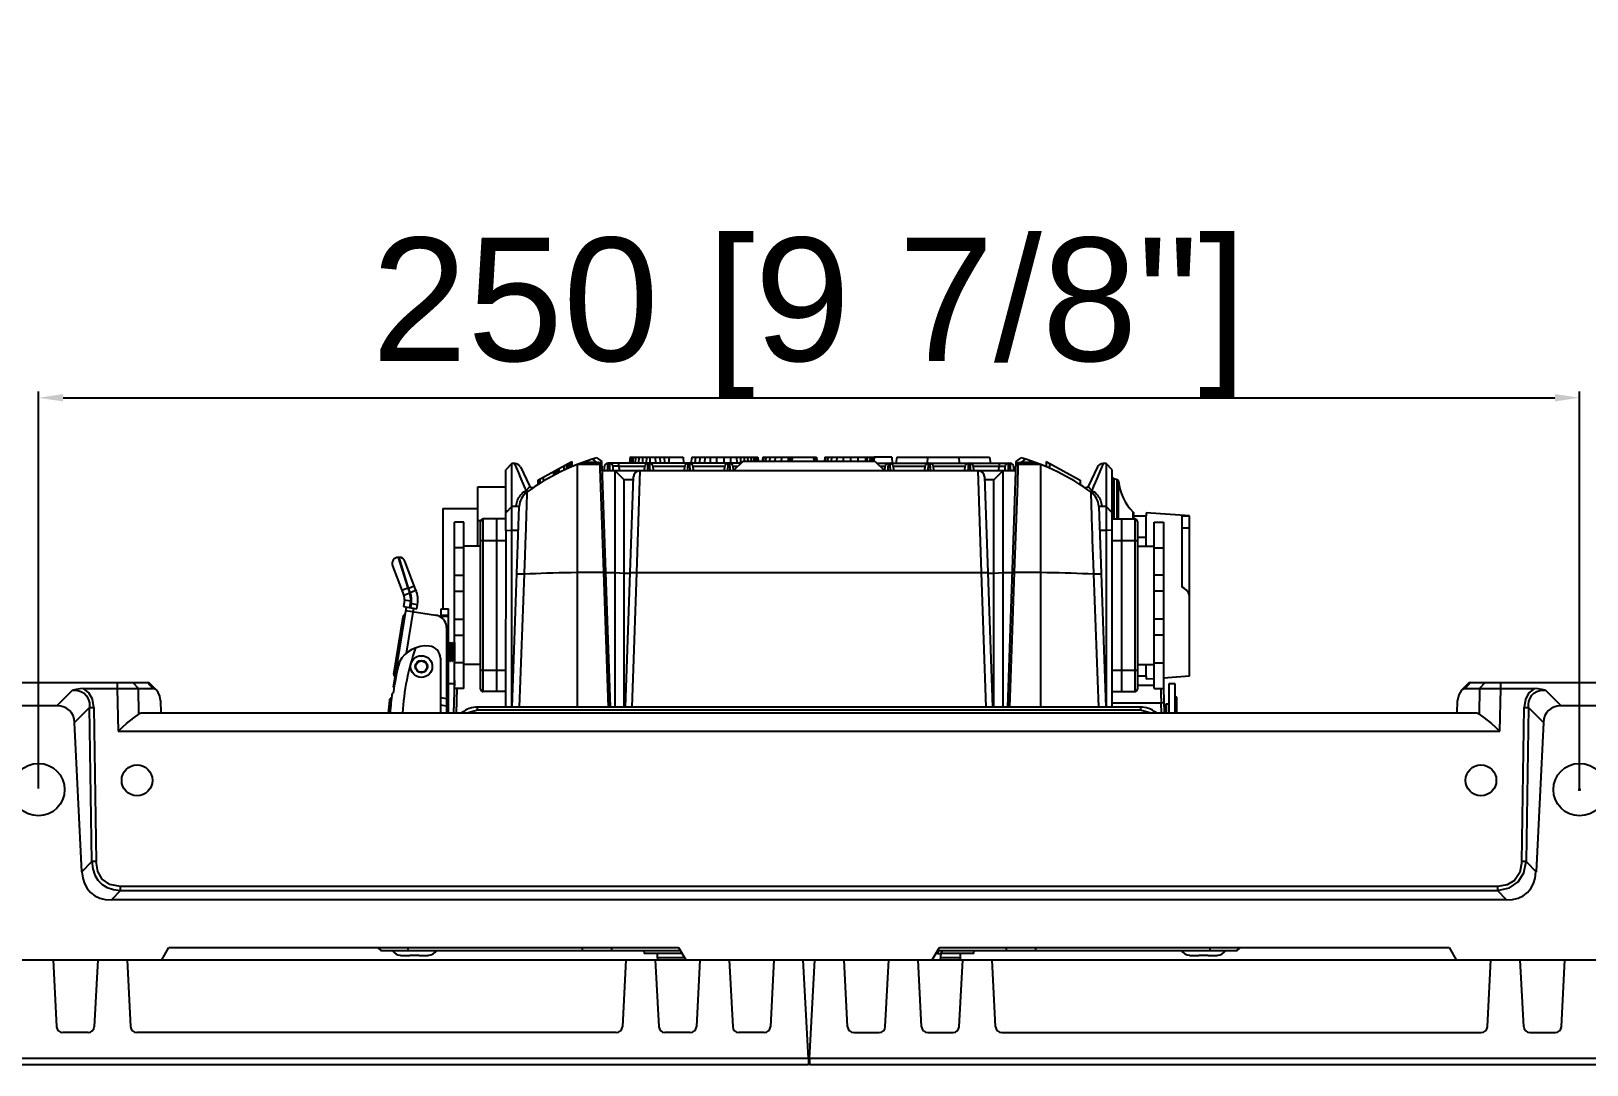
# Model space of a CAD drawing. Header units: millimetres. Extents: x -3132 to 28633, y 682 to 5849.
# Drawn here: x -1825.7 to -1573.3, y 2715 to 2882.7 of the extents above; entities that cross this region are included whole.
import ezdxf

# ---------------------------------------------------------------- set-up
doc = ezdxf.new("R2010")
doc.units = ezdxf.units.MM
doc.styles.get("Standard").update_dxf_attribs({"font": 'arial.ttf'})
doc.dimstyles.new('ISO-20', dxfattribs={"dimtxt": 20, "dimasz": 4, "dimexe": 1, "dimexo": 0.2, "dimgap": 0, "dimtad": 1, "dimtoh": 1, "dimdec": 1, "dimzin": 9, "dimdsep": 46, "dimtxsty": 'Standard', "dimblk": '_FILLED', "dimcen": 0.2, "dimclrd": 256, "dimclre": 256, "dimclrt": 256, "dimadec": 1, "dimazin": 2, "dimtfac": 1, "dimtdec": 1, "dimtofl": 0, "dimtmove": 0, "dimatfit": 3, "dimldrblk": '_FILLED', "dimfxl": 1, "dimtolj": 1, "dimtzin": 0, "dimarcsym": 0})

# ---------------------------------------------------------------- blocks, each defined once
blk = doc.blocks.new('_FILLED')
at = {"color": 0, "linetype": 'ByBlock'}
blk.add_solid([(0, 0), (-1, 0.15), (-1, -0.15)], dxfattribs=at)
blk = doc.blocks.new('*D40')
at = {"lineweight": -2, "transparency": 16777216}
for p, q in [((-1824.5, 2759.85), (-1824.5, 2824.21)), ((-1574.5, 2759.85), (-1574.5, 2824.21)), ((-1820.5, 2823.21), (-1578.5, 2823.21))]:
    blk.add_line(p, q, dxfattribs=at)
at = {"layer": 'Defpoints', "color": 0, "transparency": 16777216}
for p in [(-1574.5, 2823.21), (-1824.5, 2759.65), (-1574.5, 2759.65)]:
    blk.add_point(p, dxfattribs=at)
at = {"lineweight": -2, "transparency": 16777216, "xscale": 4, "yscale": 4, "zscale": 4, "rotation": 180}
blk.add_blockref('_FILLED', (-1824.5, 2823.21), dxfattribs=at)
at = {"lineweight": -2, "transparency": 16777216, "xscale": 4, "yscale": 4, "zscale": 4}
blk.add_blockref('_FILLED', (-1574.5, 2823.21), dxfattribs=at)
at = {"transparency": 16777216, "insert": (-1699.5, 2836.16), "char_height": 20, "attachment_point": 5}
blk.add_mtext('\\A1;250 [9 7/8"]', dxfattribs=at)
blk = doc.blocks.new('*D44')
at = {"lineweight": -2, "transparency": 16777216}
for p, q in [((-1540.69, 2787.29), (-1568.12, 2764.87)), ((-1389.29, 2787.29), (-1540.69, 2787.29)), ((-1574.7, 2759.65), (-1574.3, 2759.65)), ((-1574.5, 2759.45), (-1574.5, 2759.85))]:
    blk.add_line(p, q, dxfattribs=at)
at = {"layer": 'Defpoints', "color": 0, "transparency": 16777216}
for p in [(-1571.21, 2762.34), (-1577.79, 2756.96)]:
    blk.add_point(p, dxfattribs=at)
at = {"lineweight": -2, "transparency": 16777216, "xscale": 4, "yscale": 4, "zscale": 4, "rotation": 219.2700612828883}
blk.add_blockref('_FILLED', (-1571.21, 2762.34), dxfattribs=at)
at = {"transparency": 16777216, "insert": (-1464.99, 2800.44), "char_height": 20, "attachment_point": 5}
blk.add_mtext('\\A1;∅8.5 [∅3/8"]', dxfattribs=at)

msp = doc.modelspace()

# ---------------------------------------------------------------- linework, layer by layer
at = {"linetype": 'Continuous'}
for p, q in [((-1747.703, 2812.547), (-1748.703, 2811.547)), ((-1748.703, 2801.699), (-1748.703, 2811.547)), ((-1747.703, 2773.047), (-1747.703, 2812.547)), ((-1747.232, 2812.547), (-1747.703, 2812.547)), ((-1746.964, 2811.915), (-1747.203, 2812.478)), ((-1746.588, 2811.028), (-1746.964, 2811.915)), ((-1746.331, 2811.983), (-1744.842, 2808.904)), ((-1743.503, 2809.847), (-1738.003, 2812.896)), ((-1740.418, 2811.557), (-1740.418, 2810.887)), ((-1740.205, 2811.675), (-1740.205, 2810.995)), ((-1740.099, 2811.734), (-1740.099, 2811.049)), ((-1739.248, 2812.206), (-1739.248, 2811.46)), ((-1738.822, 2812.442), (-1738.822, 2811.656)), ((-1738.609, 2812.56), (-1738.609, 2811.751)), ((-1738.503, 2812.619), (-1738.503, 2811.798)), ((-1738.322, 2812.719), (-1738.322, 2811.877)), ((-1738.109, 2812.837), (-1738.109, 2811.968)), ((-1738.003, 2812.896), (-1738.003, 2812.014)), ((-1737.067, 2773.047), (-1737.067, 2812.393)), ((-1733.405, 2812.393), (-1737.067, 2812.393)), ((-1733.895, 2812.734), (-1736.156, 2812.734)), ((-1733.895, 2812.734), (-1734.587, 2813.256)), ((-1733.906, 2813.459), (-1733.132, 2812.875)), ((-1733.407, 2812.44), (-1733.895, 2812.734)), ((-1733.414, 2812.726), (-1733.18, 2812.685)), ((-1733.386, 2812.462), (-1733.407, 2812.44)), ((-1733.382, 2811.713), (-1733.405, 2812.393)), ((-1732.805, 2794.911), (-1733.382, 2811.713)), ((-1733.106, 2812.112), (-1733.132, 2812.875)), ((-1733.105, 2812.104), (-1731.741, 2773.047)), ((-1732.703, 2811.393), (-1732.657, 2812.124)), ((-1732.202, 2811.786), (-1732.219, 2811.393)), ((-1710.553, 2812.593), (-1732.142, 2812.593)), ((-1731.787, 2811.393), (-1731.804, 2811.786)), ((-1731.349, 2812.124), (-1731.303, 2811.393)), ((-1730.939, 2812.133), (-1731.058, 2812.134)), ((-1730.805, 2812.131), (-1730.939, 2812.133)), ((-1730.66, 2812.128), (-1730.805, 2812.131)), ((-1730.507, 2812.124), (-1730.66, 2812.128)), ((-1730.35, 2812.119), (-1730.507, 2812.124)), ((-1730.35, 2812.119), (-1730.35, 2812.593)), ((-1730.35, 2812.119), (-1730.305, 2811.393)), ((-1730.35, 2812.119), (-1726.157, 2812.119)), ((-1728.525, 2813.602), (-1728.612, 2812.605)), ((-1728.477, 2813.593), (-1728.565, 2812.592)), ((-1728.477, 2813.593), (-1728.525, 2813.602)), ((-1728.477, 2813.593), (-1719.927, 2813.593)), ((-1728.324, 2813.593), (-1728.407, 2812.593)), ((-1728.041, 2813.593), (-1728.116, 2812.593)), ((-1727.624, 2813.593), (-1727.69, 2812.593)), ((-1727.13, 2813.593), (-1727.181, 2812.593)), ((-1726.501, 2813.593), (-1726.538, 2812.593)), ((-1726.203, 2811.393), (-1726.157, 2812.124)), ((-1725.874, 2813.593), (-1725.893, 2812.591)), ((-1725.702, 2811.786), (-1725.719, 2811.393)), ((-1725.307, 2813.593), (-1725.308, 2812.596)), ((-1725.287, 2811.393), (-1725.304, 2811.786)), ((-1724.849, 2812.124), (-1724.803, 2811.393)), ((-1724.849, 2812.119), (-1719.657, 2812.119)), ((-1724.433, 2813.593), (-1724.421, 2812.592)), ((-1723.693, 2813.593), (-1723.657, 2812.593)), ((-1723.013, 2813.593), (-1722.958, 2812.593)), ((-1722.205, 2813.593), (-1722.293, 2812.593)), ((-1719.927, 2813.593), (-1719.839, 2812.593)), ((-1719.703, 2811.393), (-1719.657, 2812.124)), ((-1719.202, 2811.786), (-1719.219, 2811.393)), ((-1718.787, 2811.393), (-1718.804, 2811.786)), ((-1718.529, 2813.593), (-1718.652, 2812.593)), ((-1718.529, 2813.593), (-1707.788, 2813.593)), ((-1718.349, 2812.124), (-1718.303, 2811.393)), ((-1718.349, 2812.119), (-1713.157, 2812.119)), ((-1717.93, 2813.593), (-1717.999, 2812.593)), ((-1717.213, 2813.593), (-1717.271, 2812.593)), ((-1716.419, 2813.593), (-1716.466, 2812.593)), ((-1715.528, 2813.593), (-1715.562, 2812.593)), ((-1714.487, 2813.593), (-1714.5, 2812.591)), ((-1713.345, 2813.593), (-1713.342, 2812.595)), ((-1713.203, 2811.393), (-1713.157, 2812.124)), ((-1712.702, 2811.786), (-1712.719, 2811.393)), ((-1712.287, 2811.393), (-1712.304, 2811.786)), ((-1712.228, 2813.593), (-1712.212, 2812.593)), ((-1711.849, 2812.124), (-1711.803, 2811.393)), ((-1711.849, 2812.119), (-1711.027, 2812.119)), ((-1710.253, 2812.893), (-1711.753, 2811.393)), ((-1711.249, 2813.593), (-1711.232, 2812.593)), ((-1710.635, 2813.593), (-1710.592, 2812.593)), ((-1688.753, 2812.893), (-1710.253, 2812.893)), ((-1710.04, 2813.593), (-1710.005, 2812.906)), ((-1709.457, 2813.593), (-1709.415, 2812.893)), ((-1708.935, 2813.593), (-1708.888, 2812.893)), ((-1708.524, 2813.593), (-1708.472, 2812.893)), ((-1708.207, 2813.593), (-1708.15, 2812.893)), ((-1707.895, 2813.593), (-1707.835, 2812.893)), ((-1707.788, 2813.593), (-1707.727, 2812.893)), ((-1707.016, 2813.593), (-1707.076, 2812.893)), ((-1707.016, 2813.593), (-1698.303, 2813.593)), ((-1706.874, 2813.593), (-1706.933, 2812.893)), ((-1706.495, 2813.593), (-1706.55, 2812.893)), ((-1705.853, 2813.593), (-1705.903, 2812.893)), ((-1705.005, 2813.594), (-1705.05, 2812.893)), ((-1703.974, 2813.589), (-1704.018, 2812.893)), ((-1702.861, 2813.589), (-1702.907, 2812.893)), ((-1702.549, 2813.589), (-1702.597, 2812.893)), ((-1702.196, 2813.593), (-1702.352, 2812.893)), ((-1698.769, 2813.593), (-1698.72, 2812.893)), ((-1698.456, 2813.593), (-1698.395, 2812.893)), ((-1698.445, 2813.593), (-1698.384, 2812.893)), ((-1698.303, 2813.593), (-1698.242, 2812.893)), ((-1696.935, 2813.593), (-1696.996, 2812.893)), ((-1696.935, 2813.593), (-1688.944, 2813.593)), ((-1696.845, 2813.593), (-1696.907, 2812.893)), ((-1696.47, 2813.593), (-1696.527, 2812.893)), ((-1695.837, 2813.593), (-1695.887, 2812.893)), ((-1694.983, 2813.593), (-1695.023, 2812.893)), ((-1693.944, 2813.593), (-1693.971, 2812.893)), ((-1692.771, 2813.593), (-1692.785, 2812.893)), ((-1691.558, 2813.593), (-1691.559, 2812.893)), ((-1690.369, 2813.593), (-1690.308, 2812.893)), ((-1690.061, 2813.593), (-1690.096, 2812.893)), ((-1689.575, 2813.593), (-1689.62, 2812.893)), ((-1689.371, 2813.593), (-1689.422, 2812.893)), ((-1689.205, 2813.593), (-1689.26, 2812.893)), ((-1689.076, 2813.593), (-1689.132, 2812.925)), ((-1688.933, 2813.593), (-1688.992, 2812.914)), ((-1686.091, 2813.593), (-1688.933, 2813.593)), ((-1688.753, 2812.893), (-1687.253, 2811.393)), ((-1688.453, 2812.593), (-1666.864, 2812.593)), ((-1687.979, 2812.119), (-1687.157, 2812.119)), ((-1687.203, 2811.393), (-1687.157, 2812.124)), ((-1686.702, 2811.786), (-1686.719, 2811.393)), ((-1686.287, 2811.393), (-1686.304, 2811.786)), ((-1686.091, 2813.593), (-1686.003, 2812.593)), ((-1685.849, 2812.124), (-1685.803, 2811.393)), ((-1685.849, 2812.119), (-1680.657, 2812.119)), ((-1685.272, 2813.593), (-1685.41, 2812.593)), ((-1685.272, 2813.593), (-1670.196, 2813.593)), ((-1680.703, 2811.393), (-1680.657, 2812.124)), ((-1680.259, 2813.593), (-1680.314, 2812.593)), ((-1680.202, 2811.786), (-1680.219, 2811.393)), ((-1679.787, 2811.393), (-1679.804, 2811.786)), ((-1679.349, 2812.124), (-1679.303, 2811.393)), ((-1679.349, 2812.119), (-1674.157, 2812.119)), ((-1675.209, 2813.593), (-1675.153, 2812.593)), ((-1674.203, 2811.393), (-1674.157, 2812.124)), ((-1673.702, 2811.786), (-1673.719, 2811.393)), ((-1673.287, 2811.393), (-1673.304, 2811.786)), ((-1672.849, 2812.124), (-1672.803, 2811.393)), ((-1672.849, 2812.119), (-1668.656, 2812.119)), ((-1670.196, 2813.593), (-1670.058, 2812.593)), ((-1668.701, 2811.393), (-1668.656, 2812.119)), ((-1668.656, 2812.593), (-1668.656, 2812.119)), ((-1668.656, 2812.119), (-1668.499, 2812.124)), ((-1668.499, 2812.124), (-1668.346, 2812.128)), ((-1668.346, 2812.128), (-1668.201, 2812.131)), ((-1668.201, 2812.131), (-1668.067, 2812.133)), ((-1667.703, 2811.393), (-1667.657, 2812.124)), ((-1667.265, 2773.047), (-1665.874, 2812.875)), ((-1667.202, 2811.786), (-1667.219, 2811.393)), ((-1666.787, 2811.393), (-1666.804, 2811.786)), ((-1666.349, 2812.124), (-1666.303, 2811.393)), ((-1665.868, 2812.738), (-1665.877, 2812.775)), ((-1665.874, 2812.875), (-1665.101, 2813.459)), ((-1665.752, 2812.587), (-1665.8, 2812.656)), ((-1665.799, 2812.654), (-1665.572, 2812.701)), ((-1665.618, 2811.892), (-1665.64, 2811.272)), ((-1665.601, 2812.393), (-1665.618, 2811.892)), ((-1661.939, 2812.393), (-1665.601, 2812.393)), ((-1665.112, 2812.734), (-1665.599, 2812.44)), ((-1665.572, 2812.701), (-1665.342, 2812.727)), ((-1665.342, 2812.727), (-1665.112, 2812.734)), ((-1664.419, 2813.256), (-1665.112, 2812.734)), ((-1662.85, 2812.734), (-1665.112, 2812.734)), ((-1661.939, 2812.393), (-1661.939, 2773.047)), ((-1661.003, 2812.896), (-1661.003, 2812.014)), ((-1661.003, 2812.896), (-1655.503, 2809.847)), ((-1660.503, 2812.619), (-1660.503, 2811.798)), ((-1652.675, 2811.983), (-1654.165, 2808.904)), ((-1651.936, 2812.166), (-1652.331, 2811.235)), ((-1651.787, 2812.517), (-1651.936, 2812.166)), ((-1651.303, 2812.547), (-1651.775, 2812.547)), ((-1651.303, 2812.547), (-1651.303, 2773.047)), ((-1650.303, 2811.547), (-1651.303, 2812.547)), ((-1650.303, 2773.047), (-1650.303, 2811.547)), ((-1745.532, 2808.531), (-1745.804, 2809.173)), ((-1743.503, 2809.847), (-1743.503, 2809.109)), ((-1743.184, 2810.024), (-1743.184, 2809.312)), ((-1742.652, 2810.319), (-1742.652, 2809.64)), ((-1740.95, 2811.263), (-1740.95, 2810.609)), ((-1740.631, 2811.44), (-1740.631, 2810.777)), ((-1733.08, 2811.393), (-1665.926, 2811.393)), ((-1731.003, 2811.393), (-1731.003, 2773.047)), ((-1729.503, 2809.893), (-1731.003, 2811.393)), ((-1729.503, 2773.047), (-1729.503, 2809.893)), ((-1727.975, 2809.893), (-1729.503, 2809.893)), ((-1729.262, 2773.047), (-1727.957, 2810.428)), ((-1726.957, 2811.393), (-1727.502, 2794.859)), ((-1671.505, 2794.859), (-1672.049, 2811.393)), ((-1671.05, 2810.428), (-1669.744, 2773.047)), ((-1669.503, 2809.893), (-1671.031, 2809.893)), ((-1668.003, 2811.393), (-1669.503, 2809.893)), ((-1669.503, 2773.047), (-1669.503, 2809.893)), ((-1668.003, 2773.047), (-1668.003, 2811.393)), ((-1665.706, 2809.336), (-1666.202, 2794.911)), ((-1665.681, 2810.081), (-1665.706, 2809.336)), ((-1665.64, 2811.272), (-1665.681, 2810.081)), ((-1655.503, 2809.847), (-1655.503, 2809.109)), ((-1652.72, 2810.315), (-1653.074, 2809.477)), ((-1652.331, 2811.235), (-1652.72, 2810.315)), ((-1650.035, 2810.135), (-1650.035, 2803.547)), ((-1650.035, 2810.135), (-1649.499, 2809.94)), ((-1649.499, 2803.547), (-1649.499, 2809.94)), ((-1649.303, 2803.547), (-1649.303, 2809.686)), ((-1753.203, 2799.147), (-1753.203, 2808.747)), ((-1753.203, 2808.747), (-1748.703, 2808.747)), ((-1745.953, 2807.767), (-1745.766, 2807.928)), ((-1745.766, 2807.928), (-1745.567, 2808.076)), ((-1745.567, 2808.076), (-1745.449, 2808.157)), ((-1745.45, 2807.963), (-1745.567, 2808.076)), ((-1745.39, 2808.197), (-1745.532, 2808.531)), ((-1745.449, 2808.157), (-1745.39, 2808.197)), ((-1745.335, 2808.247), (-1745.39, 2808.197)), ((-1745.278, 2808.09), (-1745.39, 2808.197)), ((-1745.286, 2807.468), (-1745.301, 2806.946)), ((-1745.278, 2807.704), (-1745.286, 2807.468)), ((-1745.168, 2808.02), (-1745.278, 2808.09)), ((-1745.273, 2807.846), (-1745.278, 2807.704)), ((-1745.271, 2807.893), (-1745.273, 2807.846)), ((-1745.097, 2808.02), (-1745.168, 2808.02)), ((-1654.171, 2808.882), (-1654.165, 2808.904)), ((-1654.171, 2808.856), (-1654.171, 2808.882)), ((-1653.909, 2808.02), (-1653.838, 2808.02)), ((-1653.838, 2808.02), (-1653.728, 2808.09)), ((-1653.733, 2807.846), (-1653.735, 2807.893)), ((-1653.728, 2807.704), (-1653.733, 2807.846)), ((-1653.728, 2808.09), (-1653.616, 2808.197)), ((-1653.698, 2806.729), (-1653.705, 2806.946)), ((-1653.672, 2805.943), (-1653.698, 2806.729)), ((-1653.616, 2808.197), (-1653.672, 2808.248)), ((-1653.475, 2808.531), (-1653.616, 2808.197)), ((-1653.616, 2808.197), (-1653.498, 2808.117)), ((-1653.556, 2807.963), (-1653.439, 2808.076)), ((-1653.498, 2808.117), (-1653.439, 2808.076)), ((-1758.903, 2805.247), (-1758.903, 2788.972)), ((-1758.903, 2805.247), (-1753.203, 2805.247)), ((-1747.703, 2805.547), (-1748.703, 2804.547)), ((-1748.703, 2804.892), (-1748.34, 2804.91)), ((-1746.498, 2805.547), (-1747.703, 2805.547)), ((-1747.633, 2773.047), (-1746.497, 2805.577)), ((-1746.997, 2805.533), (-1746.982, 2805.746)), ((-1745.387, 2804.236), (-1745.455, 2802.101)), ((-1745.344, 2805.639), (-1745.387, 2804.236)), ((-1653.653, 2805.316), (-1653.672, 2805.943)), ((-1652.509, 2805.577), (-1651.373, 2773.047)), ((-1651.303, 2805.547), (-1652.508, 2805.547)), ((-1650.303, 2804.547), (-1651.303, 2805.547)), ((-1650.676, 2804.92), (-1650.303, 2804.901)), ((-1646.895, 2803.547), (-1646.895, 2804.663)), ((-1646.803, 2803.547), (-1646.803, 2804.447)), ((-1646.803, 2804.047), (-1644.803, 2804.047)), ((-1637.803, 2804.047), (-1644.803, 2804.547)), ((-1644.803, 2804.547), (-1644.803, 2804.047)), ((-1644.803, 2799.147), (-1644.803, 2804.047)), ((-1639.003, 2804.047), (-1637.803, 2804.047)), ((-1639.003, 2804.047), (-1639.003, 2792.543)), ((-1637.803, 2778.047), (-1637.803, 2804.047)), ((-1757.003, 2776.047), (-1757.003, 2803.047)), ((-1755.503, 2803.047), (-1757.003, 2803.047)), ((-1755.503, 2776.047), (-1755.503, 2803.047)), ((-1752.767, 2803.247), (-1753.203, 2803.247)), ((-1752.783, 2775.947), (-1752.783, 2803.147)), ((-1752.383, 2775.547), (-1752.383, 2803.547)), ((-1748.703, 2803.547), (-1752.383, 2803.547)), ((-1750.203, 2803.547), (-1750.203, 2775.547)), ((-1748.703, 2801.699), (-1748.719, 2773.047)), ((-1748.703, 2801.699), (-1747.703, 2801.75)), ((-1747.703, 2801.75), (-1746.631, 2801.75)), ((-1745.455, 2802.101), (-1745.5, 2800.645)), ((-1653.551, 2802.101), (-1653.607, 2803.843)), ((-1652.375, 2801.75), (-1651.303, 2801.75)), ((-1650.303, 2801.699), (-1651.303, 2801.75)), ((-1650.303, 2803.547), (-1646.623, 2803.547)), ((-1648.803, 2803.547), (-1648.803, 2775.547)), ((-1646.623, 2803.547), (-1646.623, 2775.547)), ((-1646.223, 2803.147), (-1646.223, 2775.947)), ((-1643.503, 2803.047), (-1642.003, 2803.047)), ((-1643.503, 2776.047), (-1643.503, 2803.047)), ((-1642.003, 2803.047), (-1642.003, 2776.047)), ((-1637.803, 2802.047), (-1639.003, 2802.047)), ((-1752.783, 2799.147), (-1755.503, 2799.147)), ((-1752.783, 2800.047), (-1748.703, 2800.047)), ((-1745.532, 2799.625), (-1745.601, 2797.47)), ((-1745.5, 2800.645), (-1745.532, 2799.625)), ((-1650.303, 2800.047), (-1646.223, 2800.047)), ((-1644.803, 2800.547), (-1646.223, 2800.547)), ((-1646.223, 2799.147), (-1643.503, 2799.147)), ((-1766.124, 2797.326), (-1764.594, 2792.326)), ((-1765.979, 2797.326), (-1766.124, 2797.326)), ((-1764.45, 2792.326), (-1765.979, 2797.326)), ((-1763.257, 2792.006), (-1765.045, 2796.683)), ((-1755.503, 2798.892), (-1757.003, 2798.892)), ((-1745.601, 2797.47), (-1745.636, 2796.353)), ((-1643.503, 2798.892), (-1642.003, 2798.892)), ((-1767.058, 2795.969), (-1765.215, 2791.148)), ((-1757.003, 2794.413), (-1755.503, 2794.413)), ((-1745.688, 2794.659), (-1746.511, 2773.047)), ((-1745.636, 2796.353), (-1745.688, 2794.659)), ((-1737.067, 2794.911), (-1732.805, 2794.911)), ((-1732.041, 2773.047), (-1732.805, 2794.911)), ((-1732.503, 2794.859), (-1731.003, 2794.859)), ((-1731.003, 2794.859), (-1729.503, 2794.78)), ((-1729.503, 2794.78), (-1728.503, 2794.78)), ((-1727.502, 2794.859), (-1728.263, 2773.047)), ((-1727.502, 2794.859), (-1671.505, 2794.859)), ((-1670.743, 2773.047), (-1671.505, 2794.859)), ((-1670.503, 2794.78), (-1669.503, 2794.78)), ((-1669.503, 2794.78), (-1668.003, 2794.859)), ((-1668.003, 2794.859), (-1666.503, 2794.859)), ((-1666.202, 2794.911), (-1666.965, 2773.047)), ((-1666.202, 2794.911), (-1661.939, 2794.911)), ((-1652.496, 2773.047), (-1653.318, 2794.659)), ((-1642.003, 2794.413), (-1643.503, 2794.413)), ((-1764.594, 2792.326), (-1765.528, 2791.969)), ((-1764.281, 2791.505), (-1765.215, 2791.148)), ((-1764.594, 2792.326), (-1764.281, 2791.505)), ((-1764.45, 2792.326), (-1764.594, 2792.326)), ((-1764.45, 2792.326), (-1763.516, 2792.683)), ((-1764.191, 2791.649), (-1764.45, 2792.326)), ((-1764.191, 2791.649), (-1763.257, 2792.006)), ((-1757.003, 2791.815), (-1755.503, 2791.815)), ((-1642.003, 2791.815), (-1643.503, 2791.815)), ((-1766.88, 2776.278), (-1764.808, 2789.247)), ((-1765.134, 2790.376), (-1765.302, 2789.326)), ((-1765.302, 2789.326), (-1763.13, 2788.979)), ((-1764.147, 2790.218), (-1765.134, 2790.376)), ((-1764.785, 2781.785), (-1763.623, 2789.058)), ((-1764.147, 2790.218), (-1764.315, 2789.168)), ((-1764.117, 2789.137), (-1764.004, 2789.847)), ((-1764.004, 2789.847), (-1763.016, 2789.689)), ((-1763.13, 2788.979), (-1763.016, 2789.689)), ((-1759.198, 2787.759), (-1759.198, 2788.972)), ((-1759.198, 2788.972), (-1757.998, 2788.972)), ((-1757.998, 2772.047), (-1757.998, 2788.972)), ((-1766.845, 2778.399), (-1765.362, 2787.681)), ((-1765.216, 2786.696), (-1765.512, 2786.743)), ((-1764.895, 2788.706), (-1760.104, 2787.941)), ((-1759.49, 2787.759), (-1757.998, 2787.759)), ((-1759.198, 2787.972), (-1757.998, 2787.972)), ((-1758.998, 2787.759), (-1758.998, 2787.438)), ((-1757.003, 2787.279), (-1755.503, 2787.279)), ((-1642.003, 2787.279), (-1643.503, 2787.279)), ((-1758.298, 2785.931), (-1758.298, 2772.047)), ((-1757.003, 2784.681), (-1755.503, 2784.681)), ((-1642.003, 2784.681), (-1643.503, 2784.681)), ((-1758.298, 2783.259), (-1757.998, 2783.259)), ((-1758.298, 2782.759), (-1757.998, 2782.759)), ((-1757.998, 2782.259), (-1758.298, 2782.259)), ((-1758.298, 2781.759), (-1757.998, 2781.759)), ((-1758.298, 2781.259), (-1757.998, 2781.259)), ((-1757.998, 2783.507), (-1757.948, 2783.507)), ((-1757.948, 2780.507), (-1757.948, 2783.507)), ((-1757.813, 2783.273), (-1757.948, 2783.507)), ((-1757.813, 2783.273), (-1757.678, 2783.507)), ((-1757.813, 2780.742), (-1757.813, 2783.273)), ((-1757.678, 2783.507), (-1757.678, 2780.507)), ((-1757.678, 2783.507), (-1757.624, 2783.507)), ((-1757.624, 2780.507), (-1757.624, 2783.507)), ((-1757.489, 2783.273), (-1757.624, 2783.507)), ((-1757.489, 2783.273), (-1757.353, 2783.507)), ((-1757.489, 2780.742), (-1757.489, 2783.273)), ((-1757.353, 2783.507), (-1757.353, 2780.507)), ((-1757.353, 2783.507), (-1757.299, 2783.507)), ((-1757.299, 2780.507), (-1757.299, 2783.507)), ((-1757.164, 2783.273), (-1757.299, 2783.507)), ((-1757.164, 2783.273), (-1757.029, 2783.507)), ((-1757.164, 2780.742), (-1757.164, 2783.273)), ((-1757.029, 2783.507), (-1757.029, 2780.507)), ((-1757.029, 2783.507), (-1757.003, 2783.507)), ((-1759.298, 2780.949), (-1759.298, 2772.047)), ((-1757.998, 2780.507), (-1757.948, 2780.507)), ((-1757.813, 2780.742), (-1757.948, 2780.507)), ((-1757.813, 2780.742), (-1757.678, 2780.507)), ((-1757.678, 2780.507), (-1757.624, 2780.507)), ((-1757.489, 2780.742), (-1757.624, 2780.507)), ((-1757.489, 2780.742), (-1757.353, 2780.507)), ((-1757.353, 2780.507), (-1757.299, 2780.507)), ((-1757.164, 2780.742), (-1757.299, 2780.507)), ((-1757.164, 2780.742), (-1757.029, 2780.507)), ((-1757.029, 2780.507), (-1757.003, 2780.507)), ((-1755.503, 2780.203), (-1757.003, 2780.203)), ((-1752.783, 2779.947), (-1755.503, 2779.947)), ((-1752.783, 2779.047), (-1748.716, 2779.047)), ((-1650.303, 2779.047), (-1646.223, 2779.047)), ((-1646.223, 2779.947), (-1643.503, 2779.947)), ((-1644.803, 2778.047), (-1644.803, 2779.947)), ((-1643.503, 2780.203), (-1642.003, 2780.203)), ((-1842.171, 2777.047), (-1806.835, 2777.047)), ((-1811.738, 2777.047), (-1811.738, 2776.048)), ((-1809.173, 2777.047), (-1808.276, 2776.048)), ((-1805.939, 2776.048), (-1806.835, 2777.047)), ((-1766.88, 2776.278), (-1766.825, 2776.269)), ((-1766.845, 2778.399), (-1766.549, 2778.352)), ((-1757.998, 2777.249), (-1758.298, 2777.249)), ((-1757.998, 2776.449), (-1758.298, 2776.449)), ((-1757.998, 2776.847), (-1757.021, 2776.847)), ((-1757.003, 2777.361), (-1757.189, 2772.047)), ((-1644.803, 2778.047), (-1646.223, 2778.047)), ((-1643.503, 2776.547), (-1646.223, 2776.547)), ((-1644.803, 2778.047), (-1644.803, 2777.547)), ((-1643.503, 2777.64), (-1644.803, 2777.547)), ((-1637.803, 2778.047), (-1642.003, 2777.747)), ((-1640.118, 2776.797), (-1641.118, 2776.797)), ((-1641.118, 2776.797), (-1641.118, 2772.047)), ((-1640.118, 2772.047), (-1640.118, 2776.797)), ((-1592.797, 2776.631), (-1593.635, 2775.794)), ((-1592.171, 2777.047), (-1593.067, 2776.048)), ((-1592.592, 2776.843), (-1592.797, 2776.631)), ((-1592.171, 2777.047), (-1556.835, 2777.047)), ((-1590.73, 2776.048), (-1589.833, 2777.047)), ((-1587.268, 2776.048), (-1587.268, 2777.047)), ((-1821.508, 2773.214), (-1818.99, 2775.767)), ((-1817.187, 2776.048), (-1811.738, 2776.048)), ((-1811.738, 2776.048), (-1810.389, 2776.057)), ((-1811.738, 2776.048), (-1811.599, 2769.152)), ((-1810.389, 2776.057), (-1809.156, 2776.057)), ((-1809.156, 2776.057), (-1808.276, 2776.048)), ((-1808.193, 2771.91), (-1808.276, 2776.048)), ((-1808.276, 2776.048), (-1805.939, 2776.048)), ((-1804.725, 2774.083), (-1804.643, 2772.047)), ((-1767.291, 2774.013), (-1767.589, 2774.044)), ((-1767.137, 2775.306), (-1766.972, 2775.28)), ((-1758.298, 2774.4), (-1759.298, 2774.56)), ((-1758.298, 2775.649), (-1757.998, 2775.649)), ((-1757.998, 2775.407), (-1758.298, 2775.407)), ((-1758.04, 2774.607), (-1758.298, 2774.607)), ((-1755.503, 2776.047), (-1757.003, 2776.047)), ((-1756.695, 2772.047), (-1756.554, 2776.031)), ((-1748.718, 2775.547), (-1752.383, 2775.547)), ((-1650.303, 2775.547), (-1646.623, 2775.547)), ((-1650.303, 2773.703), (-1642.386, 2773.704)), ((-1643.503, 2776.047), (-1642.003, 2776.047)), ((-1642.454, 2775.888), (-1642.451, 2775.768)), ((-1642.451, 2775.768), (-1642.447, 2775.64)), ((-1642.447, 2775.64), (-1642.443, 2775.503)), ((-1642.443, 2775.503), (-1642.437, 2775.363)), ((-1642.437, 2775.363), (-1642.413, 2774.772)), ((-1642.413, 2774.772), (-1642.407, 2774.602)), ((-1641.875, 2773.695), (-1642.386, 2773.704)), ((-1642.326, 2772.047), (-1642.386, 2773.704)), ((-1641.957, 2776.055), (-1642.003, 2776.099)), ((-1641.957, 2776.054), (-1642.003, 2776.098)), ((-1641.817, 2772.047), (-1641.957, 2776.055)), ((-1640.118, 2774.446), (-1639.918, 2774.647)), ((-1639.818, 2774.647), (-1639.918, 2774.647)), ((-1639.918, 2772.047), (-1639.918, 2774.647)), ((-1639.818, 2772.047), (-1639.818, 2774.647)), ((-1594.363, 2772.047), (-1594.281, 2774.083)), ((-1593.067, 2776.048), (-1593.634, 2775.793)), ((-1593.067, 2776.048), (-1590.73, 2776.048)), ((-1590.73, 2776.048), (-1590.813, 2771.908)), ((-1590.73, 2776.048), (-1589.833, 2776.057)), ((-1589.833, 2776.057), (-1588.618, 2776.057)), ((-1588.618, 2776.057), (-1587.268, 2776.048)), ((-1587.407, 2769.152), (-1587.268, 2776.048)), ((-1587.268, 2776.048), (-1581.82, 2776.048)), ((-1580.017, 2775.767), (-1577.498, 2773.214)), ((-1821.508, 2773.214), (-1827.498, 2773.214)), ((-1816.221, 2772.97), (-1818.635, 2770.522)), ((-1815.86, 2747.983), (-1816.221, 2772.97)), ((-1815.515, 2772.97), (-1815.153, 2747.983)), ((-1591.329, 2772.047), (-1807.677, 2772.047)), ((-1758.298, 2773.185), (-1759.298, 2773.345)), ((-1753.256, 2772.574), (-1753.256, 2773.047)), ((-1645.75, 2773.047), (-1753.256, 2773.047)), ((-1753.256, 2772.574), (-1645.75, 2772.574)), ((-1645.75, 2773.047), (-1645.75, 2772.574)), ((-1641.703, 2773.313), (-1641.838, 2773.547)), ((-1641.703, 2773.313), (-1641.568, 2773.547)), ((-1641.703, 2773.313), (-1641.703, 2772.047)), ((-1641.568, 2773.547), (-1641.118, 2773.547)), ((-1641.568, 2773.547), (-1641.568, 2772.047)), ((-1583.853, 2747.983), (-1583.491, 2772.97)), ((-1582.785, 2772.97), (-1583.146, 2747.983)), ((-1580.371, 2770.522), (-1582.785, 2772.97)), ((-1571.508, 2773.214), (-1577.498, 2773.214)), ((-1817.44, 2746.321), (-1818.635, 2770.522)), ((-1811.599, 2769.152), (-1587.407, 2769.152)), ((-1580.371, 2770.522), (-1581.566, 2746.321)), ((-1817.44, 2746.321), (-1815.86, 2747.983)), ((-1583.146, 2747.983), (-1581.566, 2746.321)), ((-1811.191, 2743.269), (-1811.191, 2743.941)), ((-1587.815, 2743.941), (-1811.191, 2743.941)), ((-1587.815, 2743.941), (-1587.815, 2743.269)), ((-1811.191, 2743.269), (-1812.637, 2741.747)), ((-1586.369, 2741.747), (-1812.637, 2741.747)), ((-1811.191, 2743.269), (-1587.815, 2743.269)), ((-1586.369, 2741.747), (-1587.815, 2743.269)), ((-1804.503, 2732.047), (-1803.348, 2734.047)), ((-1803.348, 2734.047), (-1720.658, 2734.047)), ((-1769.443, 2733.991), (-1768.983, 2733.547)), ((-1769.389, 2734.047), (-1768.871, 2733.547)), ((-1768.983, 2733.547), (-1720.369, 2733.547)), ((-1764.503, 2733.547), (-1764.503, 2734.047)), ((-1736.296, 2734.047), (-1736.296, 2733.547)), ((-1731.503, 2733.547), (-1731.503, 2734.047)), ((-1726.271, 2733.547), (-1726.253, 2733.047)), ((-1720.658, 2734.047), (-1719.503, 2732.047)), ((-1679.503, 2732.047), (-1678.348, 2734.047)), ((-1678.637, 2733.547), (-1630.023, 2733.547)), ((-1678.348, 2734.047), (-1595.658, 2734.047)), ((-1672.753, 2733.047), (-1672.736, 2733.547)), ((-1667.503, 2734.047), (-1667.503, 2733.547)), ((-1662.71, 2733.547), (-1662.71, 2734.047)), ((-1634.503, 2734.047), (-1634.503, 2733.547)), ((-1630.135, 2733.547), (-1629.618, 2734.047)), ((-1630.023, 2733.547), (-1629.564, 2733.991)), ((-1595.658, 2734.047), (-1594.503, 2732.047)), ((-1949.503, 2732.047), (-1449.503, 2732.047)), ((-1822.122, 2732.047), (-1821.553, 2721.195)), ((-1814.885, 2732.047), (-1815.453, 2721.195)), ((-1810.122, 2732.047), (-1809.553, 2721.195)), ((-1765.801, 2732.77), (-1765.799, 2732.791)), ((-1765.357, 2732.747), (-1764.253, 2732.747)), ((-1764.253, 2732.747), (-1764.249, 2732.791)), ((-1762.757, 2732.791), (-1762.753, 2732.747)), ((-1762.753, 2732.747), (-1761.649, 2732.747)), ((-1761.207, 2732.791), (-1761.205, 2732.77)), ((-1729.205, 2732.047), (-1729.774, 2721.195)), ((-1720.08, 2733.047), (-1726.253, 2733.047)), ((-1724.442, 2732.047), (-1723.873, 2721.195)), ((-1724.103, 2732.347), (-1724.103, 2733.047)), ((-1719.676, 2732.347), (-1724.103, 2732.347)), ((-1717.205, 2732.047), (-1717.774, 2721.195)), ((-1712.442, 2732.047), (-1711.873, 2721.195)), ((-1705.205, 2732.047), (-1705.774, 2721.195)), ((-1699.603, 2716.047), (-1700.442, 2732.047)), ((-1699.403, 2716.047), (-1698.565, 2732.047)), ((-1693.233, 2721.195), (-1693.801, 2732.047)), ((-1687.133, 2721.195), (-1686.565, 2732.047)), ((-1681.233, 2721.195), (-1681.801, 2732.047)), ((-1678.859, 2733.163), (-1678.606, 2733.091)), ((-1678.606, 2733.091), (-1678.074, 2733.091)), ((-1678.166, 2732.047), (-1678.074, 2733.091)), ((-1674.903, 2732.347), (-1678.139, 2732.347)), ((-1672.753, 2733.047), (-1678.074, 2733.047)), ((-1675.133, 2721.195), (-1674.565, 2732.047)), ((-1674.903, 2732.347), (-1674.903, 2733.047)), ((-1669.233, 2721.195), (-1669.801, 2732.047)), ((-1637.801, 2732.77), (-1637.799, 2732.791)), ((-1637.357, 2732.747), (-1636.253, 2732.747)), ((-1636.253, 2732.747), (-1636.249, 2732.791)), ((-1634.757, 2732.791), (-1634.753, 2732.747)), ((-1634.753, 2732.747), (-1633.649, 2732.747)), ((-1633.207, 2732.791), (-1633.205, 2732.77)), ((-1589.453, 2721.195), (-1588.885, 2732.047)), ((-1583.553, 2721.195), (-1584.122, 2732.047)), ((-1577.453, 2721.195), (-1576.885, 2732.047)), ((-1816.452, 2720.247), (-1820.554, 2720.247)), ((-1730.772, 2720.247), (-1808.554, 2720.247)), ((-1718.772, 2720.247), (-1722.874, 2720.247)), ((-1706.772, 2720.247), (-1710.874, 2720.247)), ((-1692.234, 2720.247), (-1688.132, 2720.247)), ((-1680.234, 2720.247), (-1676.132, 2720.247)), ((-1668.234, 2720.247), (-1590.452, 2720.247)), ((-1582.554, 2720.247), (-1578.452, 2720.247)), ((-1699.603, 2716.047), (-1949.403, 2716.047)), ((-1699.603, 2716.047), (-1699.603, 2714.997)), ((-1449.603, 2716.047), (-1699.403, 2716.047)), ((-1699.403, 2716.047), (-1699.403, 2714.997)), ((-1699.603, 2714.997), (-1949.403, 2714.997)), ((-1449.603, 2714.997), (-1699.403, 2714.997))]:
    msp.add_line(p, q, dxfattribs=at)
for points in [[(-1747.203, 2812.478), (-1747.22, 2812.517), (-1747.229, 2812.54), (-1747.232, 2812.547)], [(-1733.895, 2812.734), (-1733.653, 2812.743), (-1733.414, 2812.726)], [(-1733.18, 2812.685), (-1733.223, 2812.637), (-1733.266, 2812.594), (-1733.304, 2812.554), (-1733.337, 2812.519), (-1733.365, 2812.488), (-1733.386, 2812.462)], [(-1733.129, 2812.775), (-1733.135, 2812.746), (-1733.153, 2812.717), (-1733.18, 2812.685)], [(-1732.179, 2812.261), (-1732.184, 2812.161), (-1732.19, 2812.048), (-1732.196, 2811.923), (-1732.202, 2811.786)], [(-1732.142, 2812.593), (-1732.147, 2812.586), (-1732.152, 2812.566), (-1732.157, 2812.532), (-1732.163, 2812.484), (-1732.168, 2812.423), (-1732.173, 2812.348), (-1732.179, 2812.261)], [(-1731.804, 2811.786), (-1731.81, 2811.923), (-1731.816, 2812.048), (-1731.822, 2812.161), (-1731.828, 2812.261), (-1731.833, 2812.348), (-1731.838, 2812.423), (-1731.844, 2812.484), (-1731.849, 2812.532), (-1731.854, 2812.566), (-1731.859, 2812.586), (-1731.864, 2812.593)], [(-1731.058, 2812.134), (-1731.111, 2812.134), (-1731.159, 2812.134), (-1731.203, 2812.133), (-1731.241, 2812.133), (-1731.274, 2812.132), (-1731.301, 2812.131), (-1731.322, 2812.13), (-1731.337, 2812.128), (-1731.346, 2812.126), (-1731.349, 2812.124)], [(-1725.642, 2812.593), (-1725.647, 2812.586), (-1725.652, 2812.566), (-1725.657, 2812.532), (-1725.663, 2812.484), (-1725.668, 2812.423), (-1725.673, 2812.348), (-1725.679, 2812.261), (-1725.684, 2812.161), (-1725.69, 2812.048), (-1725.696, 2811.923), (-1725.702, 2811.786)], [(-1725.304, 2811.786), (-1725.31, 2811.923), (-1725.316, 2812.048), (-1725.322, 2812.161), (-1725.328, 2812.261), (-1725.333, 2812.348), (-1725.338, 2812.423), (-1725.344, 2812.484), (-1725.349, 2812.532), (-1725.354, 2812.566), (-1725.359, 2812.586), (-1725.364, 2812.593)], [(-1719.142, 2812.593), (-1719.147, 2812.586), (-1719.152, 2812.566), (-1719.157, 2812.532), (-1719.163, 2812.484), (-1719.168, 2812.423), (-1719.173, 2812.348), (-1719.179, 2812.261), (-1719.184, 2812.161), (-1719.19, 2812.048), (-1719.196, 2811.923), (-1719.202, 2811.786)], [(-1718.804, 2811.786), (-1718.81, 2811.923), (-1718.816, 2812.048), (-1718.822, 2812.161), (-1718.828, 2812.261), (-1718.833, 2812.348), (-1718.838, 2812.423), (-1718.844, 2812.484), (-1718.849, 2812.532), (-1718.854, 2812.566), (-1718.859, 2812.586), (-1718.864, 2812.593)], [(-1712.642, 2812.593), (-1712.647, 2812.586), (-1712.652, 2812.566), (-1712.657, 2812.532), (-1712.663, 2812.484), (-1712.668, 2812.423), (-1712.673, 2812.348), (-1712.679, 2812.261), (-1712.684, 2812.161), (-1712.69, 2812.048), (-1712.696, 2811.923), (-1712.702, 2811.786)], [(-1712.304, 2811.786), (-1712.31, 2811.923), (-1712.316, 2812.048), (-1712.322, 2812.161), (-1712.328, 2812.261), (-1712.333, 2812.348), (-1712.338, 2812.423), (-1712.344, 2812.484), (-1712.349, 2812.532), (-1712.354, 2812.566), (-1712.359, 2812.586), (-1712.364, 2812.593)], [(-1686.642, 2812.593), (-1686.647, 2812.586), (-1686.652, 2812.566), (-1686.657, 2812.532), (-1686.663, 2812.484), (-1686.668, 2812.423), (-1686.673, 2812.348), (-1686.679, 2812.261), (-1686.684, 2812.161), (-1686.69, 2812.048), (-1686.696, 2811.923), (-1686.702, 2811.786)], [(-1686.304, 2811.786), (-1686.31, 2811.923), (-1686.316, 2812.048), (-1686.322, 2812.161), (-1686.328, 2812.261), (-1686.333, 2812.348), (-1686.338, 2812.423), (-1686.344, 2812.484), (-1686.349, 2812.532), (-1686.354, 2812.566), (-1686.359, 2812.586), (-1686.364, 2812.593)], [(-1680.142, 2812.593), (-1680.147, 2812.586), (-1680.152, 2812.566), (-1680.157, 2812.532), (-1680.163, 2812.484), (-1680.168, 2812.423), (-1680.173, 2812.348), (-1680.179, 2812.261), (-1680.184, 2812.161), (-1680.19, 2812.048), (-1680.196, 2811.923), (-1680.202, 2811.786)], [(-1679.804, 2811.786), (-1679.81, 2811.923), (-1679.816, 2812.048), (-1679.822, 2812.161), (-1679.828, 2812.261), (-1679.833, 2812.348), (-1679.838, 2812.423), (-1679.844, 2812.484), (-1679.849, 2812.532), (-1679.854, 2812.566), (-1679.859, 2812.586), (-1679.864, 2812.593)], [(-1673.642, 2812.593), (-1673.647, 2812.586), (-1673.652, 2812.566), (-1673.657, 2812.532), (-1673.663, 2812.484), (-1673.668, 2812.423), (-1673.673, 2812.348), (-1673.679, 2812.261), (-1673.684, 2812.161), (-1673.69, 2812.048), (-1673.696, 2811.923), (-1673.702, 2811.786)], [(-1673.304, 2811.786), (-1673.31, 2811.923), (-1673.316, 2812.048), (-1673.322, 2812.161), (-1673.328, 2812.261), (-1673.333, 2812.348), (-1673.338, 2812.423), (-1673.344, 2812.484), (-1673.349, 2812.532), (-1673.354, 2812.566), (-1673.359, 2812.586), (-1673.364, 2812.593)], [(-1668.067, 2812.133), (-1667.949, 2812.134), (-1667.895, 2812.134), (-1667.847, 2812.134), (-1667.803, 2812.133), (-1667.765, 2812.133), (-1667.732, 2812.132), (-1667.705, 2812.131), (-1667.684, 2812.13), (-1667.669, 2812.128), (-1667.66, 2812.126), (-1667.657, 2812.124)], [(-1667.179, 2812.261), (-1667.184, 2812.161), (-1667.19, 2812.048), (-1667.196, 2811.923), (-1667.202, 2811.786)], [(-1667.142, 2812.593), (-1667.147, 2812.586), (-1667.152, 2812.566), (-1667.157, 2812.532), (-1667.163, 2812.484), (-1667.168, 2812.423), (-1667.173, 2812.348), (-1667.179, 2812.261)], [(-1666.804, 2811.786), (-1666.81, 2811.923), (-1666.816, 2812.048), (-1666.822, 2812.161), (-1666.828, 2812.261), (-1666.833, 2812.348), (-1666.838, 2812.423), (-1666.844, 2812.484), (-1666.849, 2812.532), (-1666.854, 2812.566), (-1666.859, 2812.586), (-1666.864, 2812.593)], [(-1665.799, 2812.654), (-1665.839, 2812.699), (-1665.868, 2812.738)], [(-1665.599, 2812.44), (-1665.652, 2812.48), (-1665.704, 2812.529), (-1665.752, 2812.587)], [(-1651.775, 2812.547), (-1651.777, 2812.54), (-1651.787, 2812.517)], [(-1745.804, 2809.173), (-1746.174, 2810.049), (-1746.286, 2810.315), (-1746.588, 2811.028)], [(-1653.074, 2809.477), (-1653.336, 2808.857), (-1653.475, 2808.531)], [(-1746.844, 2806.388), (-1746.766, 2806.6), (-1746.671, 2806.81), (-1746.56, 2807.015)], [(-1746.56, 2807.015), (-1746.432, 2807.216), (-1746.288, 2807.409), (-1746.128, 2807.593), (-1745.953, 2807.767)], [(-1745.271, 2807.893), (-1745.341, 2807.894), (-1745.45, 2807.963)], [(-1745.301, 2806.946), (-1745.316, 2806.489), (-1745.325, 2806.227), (-1745.344, 2805.639)], [(-1745.177, 2808.396), (-1745.228, 2808.347), (-1745.28, 2808.298), (-1745.335, 2808.247)], [(-1744.898, 2808.715), (-1744.927, 2808.674), (-1744.96, 2808.631), (-1744.997, 2808.586), (-1745.038, 2808.54), (-1745.082, 2808.493), (-1745.128, 2808.445), (-1745.177, 2808.396)], [(-1744.835, 2808.856), (-1744.842, 2808.825), (-1744.855, 2808.792), (-1744.873, 2808.755), (-1744.898, 2808.715)], [(-1744.842, 2808.904), (-1744.835, 2808.882), (-1744.835, 2808.856)], [(-1654.109, 2808.715), (-1654.133, 2808.755), (-1654.151, 2808.792), (-1654.164, 2808.825), (-1654.171, 2808.856)], [(-1653.969, 2808.54), (-1654.01, 2808.586), (-1654.047, 2808.631), (-1654.08, 2808.674), (-1654.109, 2808.715)], [(-1653.779, 2808.347), (-1653.829, 2808.397), (-1653.878, 2808.445), (-1653.925, 2808.493), (-1653.969, 2808.54)], [(-1653.672, 2808.248), (-1653.726, 2808.298), (-1653.779, 2808.347)], [(-1653.735, 2807.893), (-1653.665, 2807.894), (-1653.556, 2807.963)], [(-1653.705, 2806.946), (-1653.721, 2807.468), (-1653.728, 2807.704)], [(-1653.439, 2808.076), (-1653.24, 2807.928), (-1653.053, 2807.767)], [(-1653.053, 2807.767), (-1652.878, 2807.593), (-1652.718, 2807.409), (-1652.574, 2807.216), (-1652.446, 2807.015), (-1652.335, 2806.81), (-1652.24, 2806.6), (-1652.162, 2806.388)], [(-1746.982, 2805.746), (-1746.952, 2805.96), (-1746.906, 2806.174), (-1746.844, 2806.388)], [(-1653.607, 2803.843), (-1653.631, 2804.612), (-1653.653, 2805.316)], [(-1652.162, 2806.388), (-1652.1, 2806.174), (-1652.055, 2805.96), (-1652.024, 2805.746), (-1652.015, 2805.613)], [(-1653.406, 2797.47), (-1653.49, 2800.139), (-1653.506, 2800.645), (-1653.521, 2801.142), (-1653.551, 2802.101)], [(-1653.318, 2794.659), (-1653.371, 2796.353), (-1653.406, 2797.47)], [(-1746.879, 2794.639), (-1746.844, 2794.649), (-1746.739, 2794.657), (-1746.568, 2794.662), (-1746.333, 2794.664), (-1746.036, 2794.663), (-1745.688, 2794.659)], [(-1745.688, 2794.659), (-1744.8, 2794.693), (-1743.892, 2794.726), (-1742.966, 2794.757), (-1742.022, 2794.786), (-1741.061, 2794.814), (-1740.084, 2794.841), (-1739.092, 2794.866), (-1738.086, 2794.889), (-1737.067, 2794.911)], [(-1732.805, 2794.911), (-1732.659, 2794.914), (-1732.548, 2794.912), (-1732.505, 2794.906)], [(-1728.501, 2794.841), (-1728.468, 2794.853), (-1728.373, 2794.862), (-1728.218, 2794.868), (-1728.015, 2794.869), (-1727.768, 2794.866), (-1727.502, 2794.859)], [(-1671.505, 2794.859), (-1671.253, 2794.866), (-1671.018, 2794.869), (-1670.809, 2794.868), (-1670.648, 2794.863), (-1670.542, 2794.854), (-1670.505, 2794.841)], [(-1666.501, 2794.906), (-1666.463, 2794.912), (-1666.356, 2794.914), (-1666.202, 2794.911)], [(-1661.939, 2794.911), (-1660.92, 2794.889), (-1659.914, 2794.866), (-1658.922, 2794.841), (-1657.945, 2794.814), (-1656.984, 2794.786), (-1656.04, 2794.757), (-1655.114, 2794.726), (-1654.206, 2794.693), (-1653.318, 2794.659)], [(-1653.318, 2794.659), (-1652.975, 2794.663), (-1652.682, 2794.664), (-1652.445, 2794.662), (-1652.271, 2794.657), (-1652.163, 2794.649), (-1652.127, 2794.639)], [(-1637.803, 2791.047), (-1637.834, 2791.287), (-1637.945, 2791.56), (-1638.088, 2791.777), (-1638.29, 2791.999), (-1638.587, 2792.256), (-1639.003, 2792.543)], [(-1806.414, 2776.843), (-1806.564, 2776.966), (-1806.835, 2777.047)], [(-1805.372, 2775.794), (-1806.208, 2776.631), (-1806.414, 2776.843)], [(-1592.171, 2777.047), (-1592.442, 2776.967), (-1592.592, 2776.843)], [(-1817.187, 2776.048), (-1817.777, 2776.014), (-1818.381, 2775.915), (-1818.99, 2775.767)], [(-1818.99, 2775.767), (-1818.276, 2775.765), (-1817.637, 2775.582), (-1817.097, 2775.284), (-1816.693, 2774.868), (-1816.417, 2774.35), (-1816.235, 2773.734), (-1816.22, 2772.971)], [(-1815.515, 2772.97), (-1815.742, 2774.341), (-1816.311, 2775.352), (-1817.187, 2776.048)], [(-1805.372, 2775.796), (-1805.471, 2775.88), (-1805.939, 2776.048)], [(-1804.725, 2774.083), (-1804.83, 2774.795), (-1805.088, 2775.424), (-1805.372, 2775.796)], [(-1758.04, 2774.607), (-1758.016, 2774.613), (-1758.003, 2774.63), (-1757.998, 2774.66)], [(-1642.457, 2776.047), (-1642.456, 2775.999), (-1642.454, 2775.888)], [(-1642.407, 2774.602), (-1642.4, 2774.426), (-1642.398, 2774.338), (-1642.395, 2774.249), (-1642.393, 2774.159), (-1642.391, 2774.069), (-1642.389, 2773.978), (-1642.387, 2773.887), (-1642.386, 2773.796), (-1642.386, 2773.704)], [(-1593.634, 2775.793), (-1594.107, 2775.015), (-1594.281, 2774.083)], [(-1581.82, 2776.048), (-1582.712, 2775.332), (-1583.273, 2774.317), (-1583.491, 2772.97)], [(-1582.785, 2772.97), (-1582.806, 2773.445), (-1582.721, 2773.963), (-1582.531, 2774.486), (-1582.256, 2774.944), (-1581.898, 2775.293), (-1581.439, 2775.553), (-1580.931, 2775.726), (-1580.437, 2775.796), (-1580.017, 2775.767)], [(-1580.017, 2775.767), (-1580.625, 2775.915), (-1581.229, 2776.014), (-1581.82, 2776.048)], [(-1816.221, 2772.97), (-1816.015, 2772.968), (-1815.775, 2772.968), (-1815.515, 2772.97)], [(-1811.599, 2769.152), (-1810.218, 2770.352), (-1809.051, 2771.313), (-1808.193, 2771.908)], [(-1807.677, 2772.047), (-1807.846, 2772.033), (-1808.011, 2771.99), (-1808.193, 2771.91)], [(-1755.047, 2772.047), (-1754.961, 2772.13), (-1753.256, 2772.574)], [(-1645.75, 2772.574), (-1644.045, 2772.13), (-1643.959, 2772.047)], [(-1590.813, 2771.908), (-1589.957, 2771.315), (-1588.79, 2770.354), (-1587.407, 2769.152)], [(-1583.491, 2772.97), (-1583.234, 2772.968), (-1582.993, 2772.968), (-1582.785, 2772.97)], [(-1815.86, 2747.983), (-1815.681, 2746.79), (-1815.342, 2745.792), (-1814.85, 2744.956), (-1814.19, 2744.28), (-1813.35, 2743.769), (-1812.353, 2743.429), (-1811.191, 2743.269)], [(-1815.153, 2747.983), (-1815.411, 2747.981), (-1815.651, 2747.981), (-1815.86, 2747.983)], [(-1811.191, 2743.941), (-1812.911, 2744.252), (-1814.152, 2745.108), (-1814.889, 2746.374), (-1815.153, 2747.983)], [(-1587.815, 2743.269), (-1585.891, 2743.703), (-1584.465, 2744.7), (-1583.551, 2746.142), (-1583.146, 2747.983)], [(-1583.853, 2747.983), (-1584.184, 2746.194), (-1585.038, 2744.922), (-1586.268, 2744.187), (-1587.815, 2743.941)], [(-1583.146, 2747.983), (-1583.352, 2747.981), (-1583.593, 2747.981), (-1583.853, 2747.983)], [(-1678.606, 2733.091), (-1678.568, 2733.291), (-1678.455, 2733.476), (-1678.294, 2733.547)], [(-1765.799, 2732.791), (-1765.655, 2732.767), (-1765.508, 2732.752), (-1765.357, 2732.747)], [(-1764.249, 2732.791), (-1764.063, 2732.781), (-1763.876, 2732.774), (-1763.69, 2732.771), (-1763.503, 2732.77), (-1763.316, 2732.771), (-1763.13, 2732.774), (-1762.943, 2732.781), (-1762.757, 2732.791)], [(-1761.649, 2732.747), (-1761.499, 2732.752), (-1761.351, 2732.767), (-1761.207, 2732.791)], [(-1637.799, 2732.791), (-1637.655, 2732.767), (-1637.508, 2732.752), (-1637.357, 2732.747)], [(-1636.249, 2732.791), (-1636.063, 2732.781), (-1635.876, 2732.774), (-1635.69, 2732.771), (-1635.503, 2732.77), (-1635.316, 2732.771), (-1635.13, 2732.774), (-1634.943, 2732.781), (-1634.757, 2732.791)], [(-1633.649, 2732.747), (-1633.499, 2732.752), (-1633.351, 2732.767), (-1633.207, 2732.791)]]:
    msp.add_lwpolyline(points, dxfattribs=at)
for centre, radius in [((-1762.387, 2779.611), 1.763), ((-1762.387, 2779.611), 1), ((-1762.387, 2779.611), 0.918), ((-1824.503, 2759.647), 4.25), ((-1808.503, 2761.147), 2.5), ((-1590.503, 2761.147), 2.5), ((-1574.503, 2759.647), 4.25)]:
    msp.add_circle(centre, radius, dxfattribs=at)
for centre, radius, start, end in [((-1747.232, 2811.547), 1, 25.82099, 90), ((-1724.003, 2778.847), 36, 105.96628, 126.21297), ((-1733.405, 2812.093), 0.3, 2, 90), ((-1732.158, 2812.093), 0.5, 88.21017, 176.42402), ((-1731.848, 2812.093), 0.5, 3.57697, 91.78997), ((-1725.658, 2812.093), 0.5, 88.21017, 176.42402), ((-1725.348, 2812.093), 0.5, 3.57697, 91.78997), ((-1719.158, 2812.093), 0.5, 88.21017, 176.42402), ((-1718.848, 2812.093), 0.5, 3.57697, 91.78997), ((-1712.658, 2812.093), 0.5, 88.21017, 176.42402), ((-1712.348, 2812.093), 0.5, 3.57697, 91.78997), ((-1686.658, 2812.093), 0.5, 88.21017, 176.42402), ((-1686.348, 2812.093), 0.5, 3.57697, 91.78997), ((-1680.158, 2812.093), 0.5, 88.21017, 176.42402), ((-1679.848, 2812.093), 0.5, 3.57697, 91.78997), ((-1673.658, 2812.093), 0.5, 88.21017, 176.42402), ((-1673.348, 2812.093), 0.5, 3.57697, 91.78997), ((-1667.158, 2812.093), 0.5, 88.21017, 176.42402), ((-1666.848, 2812.093), 0.5, 3.57697, 91.78997), ((-1665.601, 2812.093), 0.3, 90.00126, 177.99771), ((-1675.003, 2778.847), 36, 53.78703, 74.03372), ((-1651.775, 2811.547), 1, 90, 154.17901), ((-1726.957, 2810.393), 1, 90, 178), ((-1672.049, 2810.393), 1, 2, 90), ((-1650.103, 2809.947), 0.2, 70, 180), ((-1649.602, 2809.658), 0.3, 5.2437, 70), ((-1641.337, 2810.417), 8, 185.2437, 225.99179), ((-1743.499, 2805.473), 3, 126.21297, 178), ((-1744.392, 2809.122), 0.5, 205.82342, 303.95831), ((-1654.615, 2809.122), 0.5, 236.04169, 334.17658), ((-1655.507, 2805.473), 3, 2, 53.78703), ((-1647.103, 2804.447), 0.3, 0, 45.99179), ((-1752.383, 2803.147), 0.4, 90, 180), ((-1646.623, 2803.147), 0.4, 0, 90), ((-1766.124, 2796.326), 1, 90, 200.92329), ((-1765.979, 2796.326), 1, 20.92329, 90), ((-1766.616, 2790.613), 2.5, 350.92329, 20.92329), ((-1767.46, 2790.399), 3.5, 350.92329, 20.92329), ((-1767.46, 2790.399), 4.5, 350.92329, 20.92329), ((-1766.616, 2790.613), 1.5, 350.92329, 20.92329), ((-1764.869, 2787.602), 0.5, 104.50147, 170.92329), ((-1760.498, 2785.472), 2.5, 66.42141, 80.92329), ((-1760.298, 2785.931), 2, 0.00128, 66.4213), ((-1761.569, 2777.961), 5, 84.81516, 150.97602), ((-1727.025, 2769.876), 38.478, 160.62041, 176.76172), ((-1761.298, 2780.949), 2, 0, 84.81516), ((-1727.025, 2769.876), 40.311, 164.88497, 172.29546), ((-1766.352, 2778.32), 0.5, 170.92328, 237.34511), ((-1727.025, 2769.876), 40.778, 174.00414, 176.94484), ((-1767.083, 2774.083), 0.5, 107.25679, 174.00414), ((-1727.025, 2769.876), 40.478, 172.2898, 176.92418), ((-1752.383, 2775.947), 0.4, 180, 270), ((-1646.623, 2775.947), 0.4, 270, 0), ((-1753.256, 2769.047), 4, 90, 129.48589), ((-1645.75, 2769.047), 4, 50.51326, 90), ((-1765.503, 2734.747), 2, 217.02382, 261.42968), ((-1761.503, 2734.747), 2, 278.57032, 322.97618), ((-1677.576, 2733.047), 0.5, 118.33333, 175), ((-1637.503, 2734.747), 2, 217.02382, 261.42968), ((-1633.503, 2734.747), 2, 278.57032, 322.97618), ((-1722.303, 2732.347), 1.8, 180, 189.63148), ((-1676.703, 2732.347), 1.8, 350.36852, 0), ((-1820.554, 2721.247), 1, 183, 270), ((-1816.452, 2721.247), 1, 270, 357), ((-1808.554, 2721.247), 1, 183, 270), ((-1730.772, 2721.247), 1, 270, 357), ((-1722.874, 2721.247), 1, 183, 270), ((-1718.772, 2721.247), 1, 270, 357), ((-1710.874, 2721.247), 1, 183, 270), ((-1706.772, 2721.247), 1, 270, 357), ((-1692.234, 2721.247), 1, 183, 270), ((-1688.132, 2721.247), 1, 270, 357), ((-1680.234, 2721.247), 1, 183, 270), ((-1676.132, 2721.247), 1, 270, 357), ((-1668.234, 2721.247), 1, 183, 270), ((-1590.452, 2721.247), 1, 270, 357), ((-1582.554, 2721.247), 1, 183, 270), ((-1578.452, 2721.247), 1, 270, 357)]:
    msp.add_arc(centre, radius, start, end, dxfattribs=at)
for centre, major_axis, ratio, start_param, end_param in [((-1824.154, 2767.653), (4.733, 4.799), 0.5934486, -0.4991325, 0.5294856), ((-1591.45, 2769.047), (0.181, 2.998), 0.5759473, -0.2710121, 0.0347796), ((-1574.852, 2767.653), (-4.733, 4.799), 0.5934486, -0.5294856, 0.4991325), ((-1808.067, 2751.364), (-7.983, -8.398), 0.5868492, -0.5099543, 0.5088634), ((-1590.94, 2751.364), (7.983, -8.398), 0.5868492, -0.5088634, 0.5099543)]:
    msp.add_ellipse(centre, major_axis=major_axis, ratio=ratio, start_param=start_param, end_param=end_param, dxfattribs=at)

# ---------------------------------------------------------------- dimensions: what is measured, and where the dimension line sits
dim = msp.add_linear_dim(base=(-1574.503, 2823.213), p1=(-1824.503, 2759.647), p2=(-1574.503, 2759.647), dimstyle='ISO-20')
dim.commit()
dim.dimension.update_dxf_attribs({"geometry": '*D40', "text_midpoint": (-1699.503, 2836.16)})
dim = msp.add_diameter_dim_2p(p1=(-1577.793, 2756.957), p2=(-1571.213, 2762.338), dimstyle='ISO-20')
dim.commit()
dim.dimension.update_dxf_attribs({"geometry": '*D44', "text_midpoint": (-1464.99, 2787.292), "dimtype": 163})

doc.saveas('drawing.dxf')
